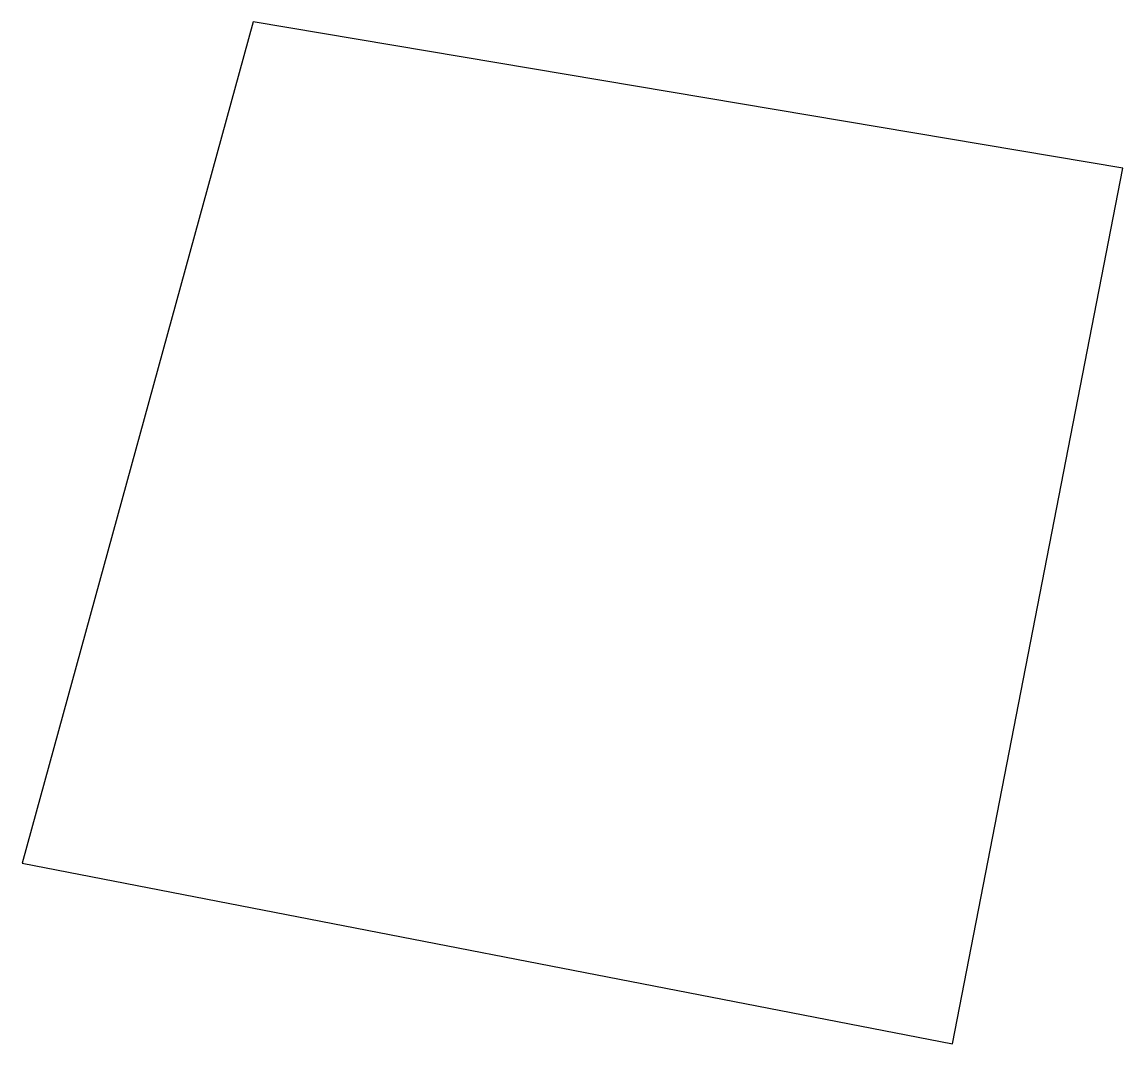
# Model space of a CAD drawing. Header units: metres. Extents: x 417306.2 to 417330.8, y 4812605.7 to 4812628.6.
import ezdxf

# ---------------------------------------------------------------- set-up
doc = ezdxf.new("R2010")
doc.units = ezdxf.units.M

msp = doc.modelspace()

# ---------------------------------------------------------------- linework, layer by layer
at = {"flags": 128}
msp.add_lwpolyline([(417306.176, 4812609.756), (417326.977, 4812605.708), (417330.79, 4812625.301), (417311.344, 4812628.568)], close=True, dxfattribs=at)

doc.saveas('drawing.dxf')
